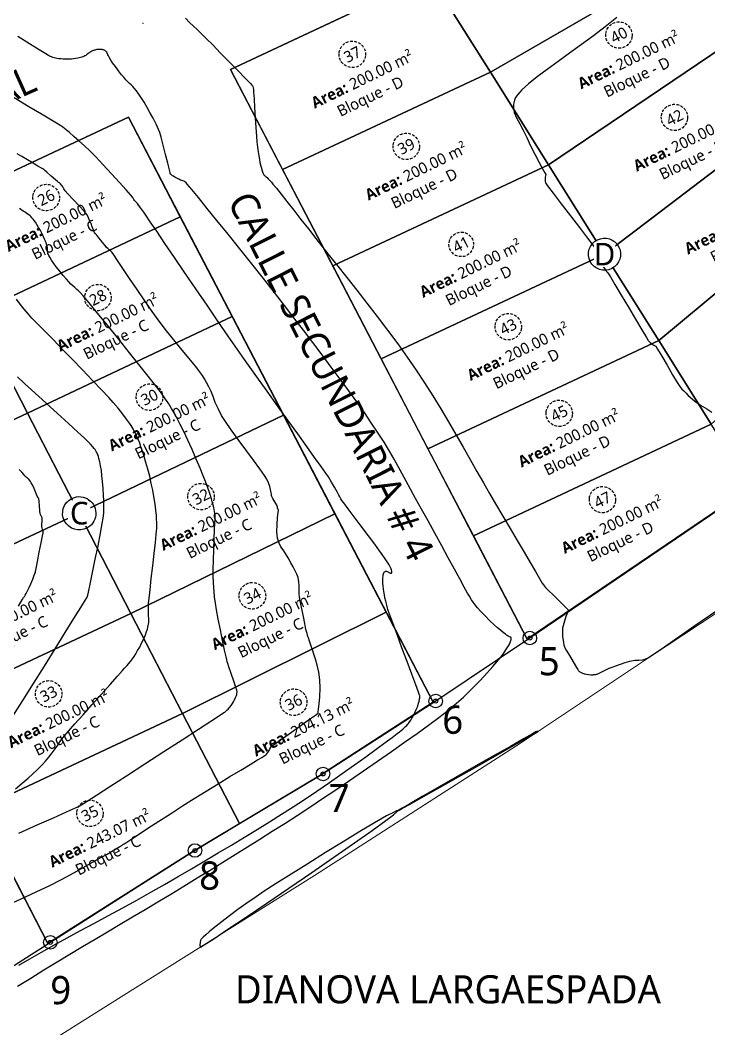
# Model space of a CAD drawing. Header units: millimetres. Extents: x 589115 to 589956, y 1306773 to 1307394.
# Drawn here: x 589455.7 to 589516.9, y 1307049.3 to 1307138.8 of the extents above; entities that cross this region are included whole.
import ezdxf
from ezdxf.enums import TextEntityAlignment as Align

# ---------------------------------------------------------------- set-up
doc = ezdxf.new("R2010")
doc.units = ezdxf.units.MM
doc.linetypes.add('DASHDOT', pattern=[1, 0.5, -0.25, 0, -0.25])
doc.linetypes.add('DASHED2', pattern=[0.375, 0.25, -0.125])
for name, color, linetype in [('0_BLOQUES CARRETERA', 7, 'Continuous'), ('C-PROP-LINE', 230, 'Continuous'), ('C-PROP-TEXT', 255, 'Continuous'), ('C-ROAD-MARK', 212, 'Continuous'), ('C-TOPO-MAJR', 9, 'Continuous'), ('C-TOPO-MINR', 8, 'Continuous'), ('CIRCULO', 1, 'Continuous'), ('Perimetro', 7, 'Continuous'), ('Plano', 7, 'Continuous')]:
    doc.layers.add(name, color=color, linetype=linetype)
doc.layers.add('_BLOQUES', color=9, linetype='Continuous', lineweight=20)
doc.layers.add('_TEXTO', color=3, linetype='Continuous', lineweight=25)
doc.styles.add('ST - ETIQUETAS', font='', dxfattribs={"height": 2.5})
doc.styles.get("Standard").update_dxf_attribs({"font": 'simplex.shx'})
doc.styles.get('ST - ETIQUETAS').set_extended_font_data('Roboto Thin')

# ---------------------------------------------------------------- blocks, each defined once
blk = doc.blocks.new('POINT INTERS')
at = {"layer": '0_BLOQUES CARRETERA', "linetype": 'DASHDOT', "lineweight": 5}
h = blk.add_hatch(color=244, dxfattribs=at)
h.dxf.hatch_style = 1
h.set_gradient(color1=(153, 27, 30), color2=(248, 153, 30), name='INVSPHERICAL')
h.paths.add_polyline_path([(0.6, 0, 1), (-0.6, 0, 1)])
blk.add_circle((0, 0), 0.574, dxfattribs=at)

msp = doc.modelspace()

# ---------------------------------------------------------------- linework, layer by layer
at = {"layer": '_BLOQUES', "flags": 128}
for points in [[(589474.378, 1307134.461), (589511.835, 1307152.002), (589541.041, 1307111.434), (589523.005, 1307099.011), (589500.736, 1307083.89), (589474.378, 1307134.461)], [(589429.062, 1307113.239), (589465.314, 1307130.216), (589492.374, 1307078.297), (589482.368, 1307071.827), (589470.997, 1307065.034), (589458.16, 1307056.883), (589429.062, 1307113.239)]]:
    msp.add_lwpolyline(points, dxfattribs=at)
at = {"layer": 'C-PROP-LINE', "color": 4, "linetype": 'Continuous', "lineweight": 25}
for points in [[(589474.378, 1307134.461, 0), (589511.835, 1307152.002, 0), (589541.041, 1307111.434, 0), (589523.005, 1307099.011, 0), (589500.736, 1307083.89, 0), (589474.378, 1307134.461, 0)], [(589516.646, 1307145.318, 0), (589511.835, 1307152.002, 0), (589492.094, 1307142.757, 0), (589497.461, 1307134.21, 0), (589516.646, 1307145.318, 0)], [(589521.413, 1307138.698, 0), (589516.646, 1307145.318, 0), (589497.461, 1307134.21, 0), (589502.623, 1307125.99, 0), (589521.413, 1307138.698, 0)], [(589492.094, 1307142.757, 0), (589474.378, 1307134.461, 0), (589479.012, 1307125.57, 0), (589497.461, 1307134.21, 0), (589492.094, 1307142.757, 0)], [(589526.128, 1307132.148, 0), (589521.413, 1307138.698, 0), (589502.623, 1307125.99, 0), (589507.601, 1307118.062, 0), (589526.128, 1307132.148, 0)], [(589497.461, 1307134.21, 0), (589479.012, 1307125.57, 0), (589483.468, 1307117.02, 0), (589502.623, 1307125.99, 0), (589497.461, 1307134.21, 0)], [(589530.79, 1307125.673, 0), (589526.128, 1307132.148, 0), (589507.601, 1307118.062, 0), (589512.414, 1307110.397, 0), (589530.79, 1307125.673, 0)], [(589429.062, 1307113.239, 0), (589465.314, 1307130.216, 0), (589492.374, 1307078.297, 0), (589482.368, 1307071.827, 0), (589470.997, 1307065.034, 0), (589458.16, 1307056.883, 0), (589429.062, 1307113.239, 0)], [(589469.928, 1307121.364, 0), (589465.314, 1307130.216, 0), (589447.188, 1307121.728, 0), (589451.775, 1307112.842, 0), (589469.928, 1307121.364, 0)], [(589502.623, 1307125.99, 0), (589483.468, 1307117.02, 0), (589487.767, 1307108.774, 0), (589507.601, 1307118.062, 0), (589502.623, 1307125.99, 0)], [(589535.396, 1307119.276, 0), (589530.79, 1307125.673, 0), (589512.414, 1307110.397, 0), (589517.078, 1307102.97, 0), (589535.396, 1307119.276, 0)], [(589474.523, 1307112.547, 0), (589469.928, 1307121.364, 0), (589451.775, 1307112.842, 0), (589456.363, 1307103.955, 0), (589474.523, 1307112.547, 0)], [(589512.414, 1307110.397, 0), (589507.601, 1307118.062, 0), (589487.767, 1307108.774, 0), (589491.922, 1307100.801, 0), (589512.414, 1307110.397, 0)], [(589451.775, 1307112.842, 0), (589433.65, 1307104.354, 0), (589438.238, 1307095.468, 0), (589456.363, 1307103.955, 0), (589451.775, 1307112.842, 0)], [(589479.1, 1307103.765, 0), (589474.523, 1307112.547, 0), (589456.363, 1307103.955, 0), (589460.95, 1307095.069, 0), (589479.1, 1307103.765, 0)], [(589512.414, 1307110.397, 0), (589491.922, 1307100.801, 0), (589495.949, 1307093.076, 0), (589517.078, 1307102.97, 0), (589512.414, 1307110.397, 0)], [(589456.363, 1307103.955, 0), (589438.238, 1307095.468, 0), (589442.827, 1307086.581, 0), (589460.95, 1307095.069, 0), (589456.363, 1307103.955, 0)], [(589483.66, 1307095.017, 0), (589479.1, 1307103.765, 0), (589460.95, 1307095.069, 0), (589465.538, 1307086.182, 0), (589483.66, 1307095.017, 0)], [(589520.592, 1307097.373, 0), (589517.078, 1307102.97, 0), (589495.949, 1307093.076, 0), (589500.736, 1307083.89, 0), (589520.592, 1307097.373, 0)], [(589460.95, 1307095.069, 0), (589442.827, 1307086.581, 0), (589447.415, 1307077.694, 0), (589465.538, 1307086.182, 0), (589460.95, 1307095.069, 0)], [(589488.201, 1307086.304, 0), (589483.66, 1307095.017, 0), (589465.538, 1307086.182, 0), (589470.126, 1307077.294, 0), (589488.201, 1307086.304, 0)], [(589465.538, 1307086.182, 0), (589447.415, 1307077.694, 0), (589452.004, 1307068.807, 0), (589470.126, 1307077.294, 0), (589465.538, 1307086.182, 0)], [(589492.374, 1307078.297, 0), (589488.201, 1307086.304, 0), (589470.126, 1307077.294, 0), (589475.169, 1307067.526, 0), (589482.368, 1307071.827, 0), (589492.374, 1307078.297, 0)], [(589470.126, 1307077.294, 0), (589452.004, 1307068.807, 0), (589458.16, 1307056.883, 0), (589470.997, 1307065.034, 0), (589475.169, 1307067.526, 0), (589470.126, 1307077.294, 0)]]:
    msp.add_polyline3d(points, dxfattribs=at)
at = {"layer": 'C-PROP-TEXT', "color": 12, "linetype": 'DASHED2', "lineweight": 25, "extrusion": (0, 0, -1)}
for centre, radius, start, end in [((-589508.874, 1307137.511), 1.171, 6.89146, 186.89146), ((-589508.874, 1307137.511), 1.171, 186.89146, 6.89146), ((-589485.203, 1307135.797), 1.175, 6.75495, 186.75495), ((-589485.203, 1307135.797), 1.175, 186.75495, 6.75495), ((-589513.81, 1307130.199), 1.169, 6.49413, 186.49413), ((-589513.81, 1307130.199), 1.169, 186.49413, 6.49413), ((-589489.99, 1307127.633), 1.173, 6.82598, 186.82598), ((-589489.99, 1307127.633), 1.173, 186.82598, 6.82598), ((-589458.013, 1307123.087), 1.18, 6.56681, 186.56681), ((-589458.013, 1307123.087), 1.18, 186.56681, 6.56681), ((-589494.87, 1307118.932), 1.089, 9.56514, 189.56514), ((-589494.87, 1307118.932), 1.089, 189.56514, 9.56514), ((-589462.609, 1307114.217), 1.171, 6.90918, 186.90918), ((-589462.609, 1307114.217), 1.171, 186.90918, 6.90918), ((-589499.047, 1307111.629), 1.173, 6.84971, 186.84971), ((-589499.047, 1307111.629), 1.173, 186.84971, 6.84971), ((-589467.19, 1307105.375), 1.175, 6.76677, 186.76677), ((-589467.19, 1307105.375), 1.175, 186.76677, 6.76677), ((-589503.576, 1307103.94), 1.167, 6.55913, 186.55913), ((-589503.576, 1307103.94), 1.167, 186.55913, 6.55913), ((-589471.763, 1307096.548), 1.176, 6.70774, 186.70774), ((-589507.414, 1307096.274), 1.164, 6.16465, 186.16465), ((-589471.763, 1307096.548), 1.176, 186.70774, 6.70774), ((-589507.414, 1307096.274), 1.164, 186.16465, 6.16465), ((-589476.325, 1307087.743), 1.183, 6.45017, 186.45017), ((-589476.325, 1307087.743), 1.183, 186.45017, 6.45017), ((-589458.237, 1307079.043), 1.176, 6.70774, 186.70774), ((-589458.237, 1307079.043), 1.176, 186.70774, 6.70774), ((-589479.991, 1307078.298), 1.183, 6.42692, 186.42692), ((-589479.991, 1307078.298), 1.183, 186.42692, 6.42692), ((-589461.9, 1307068.438), 1.174, 6.79043, 186.79043), ((-589461.9, 1307068.438), 1.174, 186.79043, 6.79043)]:
    msp.add_arc(centre, radius, start, end, dxfattribs=at)
at = {"layer": 'C-TOPO-MAJR', "color": 40, "linetype": 'Continuous', "lineweight": -3}
for points, elevation in [([(589508.686, 1307139.074), (589507.645, 1307138.245), (589506.615, 1307137.446), (589505.556, 1307136.659), (589504.497, 1307135.894), (589503.468, 1307135.156), (589502.5, 1307134.454), (589501.621, 1307133.795), (589500.861, 1307133.187), (589500.251, 1307132.638), (589499.89, 1307132.245), (589499.703, 1307131.982), (589499.623, 1307131.821), (589499.596, 1307131.745), (589499.564, 1307131.624), (589499.523, 1307131.391), (589499.515, 1307131.063), (589499.589, 1307130.651), (589499.789, 1307130.153), (589500.069, 1307129.637), (589500.387, 1307129.067), (589500.703, 1307128.406), (589501.034, 1307127.669), (589501.4, 1307126.932), (589501.758, 1307126.254), (589502.068, 1307125.689), (589502.286, 1307125.295), (589502.372, 1307125.128), (589502.359, 1307125.013), (589502.332, 1307124.896), (589502.324, 1307124.776), (589502.322, 1307124.653), (589502.323, 1307124.526), (589502.345, 1307124.4), (589502.544, 1307124.13), (589503.048, 1307123.467), (589503.757, 1307122.54), (589504.569, 1307121.482), (589505.381, 1307120.423), (589506.091, 1307119.496), (589506.597, 1307118.831), (589506.798, 1307118.559), (589506.831, 1307118.431), (589506.853, 1307118.298), (589506.888, 1307118.167), (589506.932, 1307118.031), (589506.981, 1307117.901), (589507.056, 1307117.716), (589507.157, 1307117.497), (589507.253, 1307117.308), (589507.337, 1307117.16), (589507.448, 1307116.986), (589507.582, 1307116.79), (589507.699, 1307116.633), (589507.781, 1307116.529), (589507.87, 1307116.431), (589507.956, 1307116.332), (589508.121, 1307116.058), (589508.522, 1307115.383), (589509.081, 1307114.44), (589509.718, 1307113.363), (589510.356, 1307112.287), (589510.914, 1307111.346), (589511.314, 1307110.673), (589511.477, 1307110.403), (589511.565, 1307110.311), (589511.654, 1307110.231), (589511.743, 1307110.155), (589511.828, 1307110.088), (589511.916, 1307110.029), (589511.998, 1307109.978), (589512.082, 1307109.944), (589512.161, 1307109.906), (589512.313, 1307109.649), (589512.677, 1307109.022), (589513.153, 1307108.2), (589513.645, 1307107.358), (589514.054, 1307106.668), (589514.283, 1307106.308), (589514.467, 1307106.093), (589514.633, 1307105.938), (589514.84, 1307105.742), (589515.036, 1307105.536), (589515.192, 1307105.372), (589515.403, 1307105.185), (589515.612, 1307105.027), (589515.902, 1307104.825), (589516.26, 1307104.588), (589516.672, 1307104.325), (589517.122, 1307104.047)], 456), ([(589455.463, 1307053.093), (589456.643, 1307053.827), (589457.818, 1307054.553), (589458.979, 1307055.262), (589460.12, 1307055.95), (589461.246, 1307056.623), (589462.361, 1307057.285), (589463.471, 1307057.94), (589464.579, 1307058.594), (589465.69, 1307059.25), (589466.808, 1307059.913), (589467.939, 1307060.588), (589469.085, 1307061.28), (589470.253, 1307061.992), (589471.419, 1307062.708), (589472.564, 1307063.41), (589473.689, 1307064.102), (589474.801, 1307064.787), (589475.903, 1307065.47), (589477, 1307066.155), (589478.096, 1307066.846), (589479.195, 1307067.546), (589480.302, 1307068.26), (589481.421, 1307068.992), (589482.556, 1307069.745), (589483.731, 1307070.534), (589484.953, 1307071.361), (589486.199, 1307072.21), (589487.445, 1307073.067), (589488.669, 1307073.916), (589489.848, 1307074.745), (589490.959, 1307075.536), (589491.978, 1307076.276), (589492.884, 1307076.95), (589493.652, 1307077.543), (589494.26, 1307078.04), (589495.07, 1307078.764), (589495.844, 1307079.514), (589496.557, 1307080.244), (589497.179, 1307080.911), (589497.683, 1307081.471), (589498.042, 1307081.88), (589498.227, 1307082.094), (589498.393, 1307082.289), (589498.518, 1307082.451), (589498.666, 1307082.66), (589498.847, 1307082.939), (589499.008, 1307083.206), (589499.116, 1307083.398), (589499.207, 1307083.592), (589499.253, 1307083.704), (589499.275, 1307083.77), (589499.294, 1307083.83), (589499.305, 1307083.885), (589499.314, 1307083.935), (589499.312, 1307084.015), (589499.285, 1307084.067), (589499.234, 1307084.088), (589499.15, 1307084.112), (589499.096, 1307084.139), (589499.033, 1307084.173), (589498.964, 1307084.216), (589498.886, 1307084.268), (589498.794, 1307084.335), (589498.6, 1307084.483), (589498.348, 1307084.683), (589498.084, 1307084.907), (589497.804, 1307085.166), (589497.418, 1307085.537), (589496.995, 1307085.955), (589496.605, 1307086.355), (589496.318, 1307086.673), (589496.097, 1307086.947), (589495.937, 1307087.17), (589495.789, 1307087.402), (589495.604, 1307087.702), (589495.436, 1307087.991), (589495.144, 1307088.518), (589494.748, 1307089.241), (589494.268, 1307090.121), (589493.725, 1307091.117), (589493.14, 1307092.187), (589492.533, 1307093.292), (589491.927, 1307094.391), (589491.34, 1307095.443), (589490.819, 1307096.384), (589490.378, 1307097.197), (589489.993, 1307097.919), (589489.637, 1307098.584), (589489.287, 1307099.227), (589488.917, 1307099.882), (589488.503, 1307100.586), (589488.02, 1307101.372), (589487.442, 1307102.276), (589486.889, 1307103.108), (589486.274, 1307104.002), (589485.603, 1307104.952), (589484.885, 1307105.947), (589484.127, 1307106.981), (589483.337, 1307108.044), (589482.523, 1307109.129), (589481.693, 1307110.226), (589480.853, 1307111.327), (589480.013, 1307112.425), (589479.18, 1307113.511), (589478.293, 1307114.655), (589477.311, 1307115.903), (589476.271, 1307117.212), (589475.212, 1307118.535), (589474.17, 1307119.828), (589473.184, 1307121.047), (589472.292, 1307122.146), (589471.53, 1307123.081), (589470.937, 1307123.806), (589470.55, 1307124.276), (589470.408, 1307124.448), (589470.336, 1307124.497), (589470.26, 1307124.54), (589470.165, 1307124.571), (589470.052, 1307124.606), (589469.95, 1307124.647), (589469.79, 1307124.717), (589469.613, 1307124.802), (589469.445, 1307124.896), (589469.308, 1307124.98), (589469.235, 1307125.028), (589469.16, 1307125.086), (589469.105, 1307125.131), (589469.061, 1307125.177), (589469.023, 1307125.252), (589469.016, 1307125.307), (589468.957, 1307125.541), (589468.81, 1307126.132), (589468.611, 1307126.919), (589468.399, 1307127.741), (589468.215, 1307128.438), (589468.095, 1307128.85), (589467.997, 1307129.122), (589467.912, 1307129.331), (589467.815, 1307129.535), (589467.686, 1307129.794), (589467.513, 1307130.126), (589467.264, 1307130.579), (589466.982, 1307131.078), (589466.707, 1307131.547), (589466.482, 1307131.91), (589466.248, 1307132.251), (589466.028, 1307132.549), (589465.843, 1307132.784), (589465.715, 1307132.935), (589465.567, 1307133.081), (589465.413, 1307133.221), (589465.271, 1307133.363), (589465.102, 1307133.539), (589464.906, 1307133.761), (589464.718, 1307133.994), (589464.451, 1307134.341), (589464.162, 1307134.722), (589463.912, 1307135.059), (589463.76, 1307135.273), (589463.634, 1307135.482), (589463.537, 1307135.66), (589463.483, 1307135.77), (589463.434, 1307135.893), (589463.401, 1307135.98), (589463.371, 1307136.02), (589463.34, 1307136.059), (589463.3, 1307136.092), (589463.259, 1307136.124), (589463.211, 1307136.15), (589463.16, 1307136.174), (589463.105, 1307136.193), (589463.048, 1307136.21), (589462.986, 1307136.222), (589462.923, 1307136.232), (589462.857, 1307136.237), (589462.788, 1307136.24), (589462.719, 1307136.238), (589462.647, 1307136.234), (589462.575, 1307136.225), (589462.501, 1307136.214), (589462.427, 1307136.198), (589462.353, 1307136.18), (589462.279, 1307136.158), (589462.206, 1307136.133), (589462.133, 1307136.104), (589462.061, 1307136.072), (589461.991, 1307136.036), (589461.922, 1307135.998), (589461.856, 1307135.955), (589461.792, 1307135.91), (589461.67, 1307135.812), (589461.538, 1307135.708), (589461.455, 1307135.662), (589461.37, 1307135.62), (589461.275, 1307135.582), (589461.171, 1307135.544), (589461.064, 1307135.512), (589460.947, 1307135.481), (589460.835, 1307135.458), (589460.658, 1307135.426), (589460.443, 1307135.395), (589460.255, 1307135.376), (589460.096, 1307135.367), (589459.896, 1307135.363), (589459.697, 1307135.363), (589459.537, 1307135.37), (589459.346, 1307135.386), (589459.128, 1307135.413), (589458.948, 1307135.443), (589458.833, 1307135.465), (589458.713, 1307135.495), (589458.602, 1307135.527), (589458.494, 1307135.564), (589458.395, 1307135.603), (589458.305, 1307135.646), (589458.217, 1307135.693), (589457.985, 1307135.836), (589457.387, 1307136.204), (589456.524, 1307136.738), (589455.496, 1307137.374)], 456.5), ([(589455.091, 1307060.534), (589456.119, 1307060.994), (589457.189, 1307061.49), (589458.269, 1307062.015), (589459.367, 1307062.579), (589460.479, 1307063.175), (589461.558, 1307063.77), (589462.554, 1307064.332), (589463.418, 1307064.828), (589464.103, 1307065.227), (589464.558, 1307065.495), (589464.736, 1307065.601), (589464.833, 1307065.662), (589464.929, 1307065.724), (589465.101, 1307065.838), (589465.543, 1307066.13), (589466.207, 1307066.566), (589467.044, 1307067.114), (589468.006, 1307067.74), (589469.046, 1307068.412), (589470.115, 1307069.096), (589471.166, 1307069.76), (589472.218, 1307070.413), (589473.29, 1307071.071), (589474.332, 1307071.704), (589475.296, 1307072.285), (589476.132, 1307072.786), (589476.791, 1307073.179), (589477.224, 1307073.436), (589477.381, 1307073.53), (589477.447, 1307073.578), (589477.514, 1307073.635), (589477.569, 1307073.693), (589477.642, 1307073.772), (589477.701, 1307073.848), (589477.758, 1307073.928), (589477.809, 1307074.012), (589477.854, 1307074.093), (589477.894, 1307074.183), (589477.923, 1307074.253), (589477.946, 1307074.328), (589478.18, 1307074.496), (589478.782, 1307074.925), (589479.604, 1307075.51), (589480.5, 1307076.148), (589481.322, 1307076.733), (589481.924, 1307077.162), (589482.158, 1307077.329), (589482.171, 1307077.399), (589482.174, 1307077.462), (589482.165, 1307077.517), (589482.193, 1307077.691), (589482.254, 1307078.147), (589482.319, 1307078.793), (589482.353, 1307079.536), (589482.327, 1307080.284), (589482.229, 1307080.97), (589482.087, 1307081.586), (589481.928, 1307082.124), (589481.776, 1307082.58), (589481.657, 1307082.947), (589481.53, 1307083.353), (589481.402, 1307083.729), (589481.301, 1307084.011), (589481.256, 1307084.136), (589481.232, 1307084.215), (589481.209, 1307084.295), (589481.178, 1307084.414), (589481.118, 1307084.655), (589481.05, 1307084.944), (589480.975, 1307085.301), (589480.852, 1307085.908), (589480.716, 1307086.588), (589480.601, 1307087.166), (589480.543, 1307087.466), (589480.509, 1307087.672), (589480.488, 1307087.851), (589480.48, 1307088.01), (589480.475, 1307088.169), (589480.477, 1307088.342), (589480.478, 1307088.628), (589480.455, 1307088.983), (589480.384, 1307089.363), (589480.278, 1307089.664), (589480.131, 1307089.975), (589479.95, 1307090.31), (589479.741, 1307090.684), (589479.509, 1307091.114), (589479.276, 1307091.512), (589479.061, 1307091.821), (589478.868, 1307092.105), (589478.703, 1307092.427), (589478.568, 1307092.849), (589478.503, 1307093.421), (589478.515, 1307094.072), (589478.567, 1307094.686), (589478.624, 1307095.149), (589478.647, 1307095.344), (589478.602, 1307095.424), (589478.558, 1307095.497), (589478.562, 1307095.576), (589478.565, 1307095.656), (589478.485, 1307095.799), (589478.314, 1307096.09), (589478.14, 1307096.385), (589478.053, 1307096.545), (589478.035, 1307096.654), (589478.025, 1307096.765), (589478.001, 1307096.887), (589477.965, 1307097.037), (589477.931, 1307097.183), (589477.867, 1307097.44), (589477.767, 1307097.761), (589477.625, 1307098.096), (589477.414, 1307098.421), (589476.988, 1307099.014), (589476.414, 1307099.795), (589475.755, 1307100.686), (589475.079, 1307101.606), (589474.45, 1307102.476), (589473.933, 1307103.216), (589473.594, 1307103.746), (589473.276, 1307104.357), (589473.031, 1307104.915), (589472.832, 1307105.42), (589472.654, 1307105.875), (589472.467, 1307106.28), (589472.254, 1307106.682), (589472.079, 1307106.99), (589471.888, 1307107.29), (589471.631, 1307107.664), (589471.382, 1307107.989), (589471.005, 1307108.448), (589470.523, 1307109.023), (589469.961, 1307109.697), (589469.345, 1307110.45), (589468.697, 1307111.265), (589468.044, 1307112.123), (589467.434, 1307112.966), (589466.768, 1307113.92), (589466.085, 1307114.92), (589465.428, 1307115.896), (589464.837, 1307116.783), (589464.354, 1307117.511), (589464.018, 1307118.015), (589463.872, 1307118.226), (589463.748, 1307118.342), (589463.614, 1307118.451), (589463.503, 1307118.554), (589463.383, 1307118.671), (589463.242, 1307118.82), (589463.044, 1307119.057), (589462.825, 1307119.334), (589462.682, 1307119.518), (589462.594, 1307119.637), (589462.505, 1307119.756), (589462.407, 1307119.868), (589462.317, 1307119.986), (589462.243, 1307120.141), (589462.168, 1307120.339), (589462.077, 1307120.575), (589462.032, 1307120.7), (589462.012, 1307120.784), (589461.978, 1307120.827), (589461.94, 1307120.874), (589461.904, 1307120.979), (589461.873, 1307121.074), (589461.845, 1307121.12), (589461.815, 1307121.203), (589461.736, 1307121.39), (589461.621, 1307121.599), (589461.386, 1307121.872), (589460.933, 1307122.364), (589460.406, 1307122.928), (589459.95, 1307123.418), (589459.71, 1307123.687), (589459.584, 1307123.872), (589459.49, 1307124.032), (589459.433, 1307124.129), (589459.355, 1307124.226), (589459.293, 1307124.298), (589459.243, 1307124.342), (589459.192, 1307124.385), (589459.12, 1307124.437), (589459.03, 1307124.502), (589458.842, 1307124.667), (589458.465, 1307125.001), (589458.088, 1307125.335), (589457.898, 1307125.502), (589457.815, 1307125.565), (589457.729, 1307125.625), (589457.595, 1307125.705), (589457.286, 1307125.886), (589456.856, 1307126.138), (589456.359, 1307126.43), (589455.848, 1307126.732), (589455.453, 1307126.975)], 457), ([(589455.278, 1307070.613), (589455.878, 1307071.111), (589456.412, 1307071.567), (589456.826, 1307071.936), (589457.175, 1307072.263), (589457.448, 1307072.529), (589457.688, 1307072.78), (589457.941, 1307073.065), (589458.252, 1307073.429), (589458.56, 1307073.816), (589458.807, 1307074.16), (589459.039, 1307074.499), (589459.302, 1307074.869), (589459.64, 1307075.305), (589459.992, 1307075.72), (589460.566, 1307076.376), (589461.294, 1307077.197), (589462.105, 1307078.107), (589462.93, 1307079.03), (589463.7, 1307079.889), (589464.346, 1307080.608), (589464.797, 1307081.109), (589464.985, 1307081.318), (589465.101, 1307081.438), (589465.214, 1307081.561), (589465.334, 1307081.704), (589465.492, 1307081.903), (589465.674, 1307082.153), (589465.819, 1307082.366), (589465.972, 1307082.604), (589466.137, 1307082.879), (589466.318, 1307083.202), (589466.488, 1307083.53), (589466.625, 1307083.815), (589466.736, 1307084.066), (589466.828, 1307084.291), (589466.929, 1307084.564), (589467.002, 1307084.793), (589467.048, 1307084.951), (589467.086, 1307085.106), (589467.112, 1307085.241), (589467.131, 1307085.369), (589467.141, 1307085.497), (589467.134, 1307085.609), (589467.12, 1307085.761), (589467.108, 1307085.947), (589467.102, 1307086.14), (589467.097, 1307086.408), (589467.1, 1307086.734), (589467.114, 1307087.102), (589467.153, 1307087.514), (589467.236, 1307088.284), (589467.348, 1307089.288), (589467.475, 1307090.404), (589467.602, 1307091.506), (589467.712, 1307092.472), (589467.792, 1307093.178), (589467.827, 1307093.5), (589467.839, 1307093.691), (589467.844, 1307093.844), (589467.842, 1307094.036), (589467.837, 1307094.257), (589467.824, 1307094.555), (589467.799, 1307094.915), (589467.756, 1307095.322), (589467.713, 1307095.652), (589467.653, 1307096.069), (589467.574, 1307096.561), (589467.474, 1307097.115), (589467.352, 1307097.719), (589467.206, 1307098.361), (589467.043, 1307098.998), (589466.878, 1307099.587), (589466.716, 1307100.12), (589466.564, 1307100.586), (589466.43, 1307100.976), (589466.319, 1307101.28), (589466.173, 1307101.648), (589466.032, 1307101.967), (589465.908, 1307102.227), (589465.812, 1307102.417), (589465.727, 1307102.578), (589465.654, 1307102.703), (589465.554, 1307102.855), (589465.412, 1307103.057), (589465.156, 1307103.409), (589464.811, 1307103.866), (589464.404, 1307104.384), (589463.961, 1307104.916), (589463.568, 1307105.351), (589462.936, 1307106.023), (589462.137, 1307106.86), (589461.242, 1307107.791), (589460.322, 1307108.743), (589459.448, 1307109.644), (589458.692, 1307110.423), (589458.123, 1307111.006), (589457.814, 1307111.323), (589457.512, 1307111.62), (589457.271, 1307111.846), (589457.035, 1307112.076), (589456.745, 1307112.384), (589456.436, 1307112.741), (589456.074, 1307113.178), (589455.706, 1307113.636), (589455.379, 1307114.058)], 457.5), ([(589455.562, 1307086.83), (589455.88, 1307087.378), (589456.007, 1307087.597), (589456.079, 1307087.699), (589456.149, 1307087.802), (589456.231, 1307087.943), (589456.366, 1307088.191), (589456.518, 1307088.496), (589456.659, 1307088.82), (589456.824, 1307089.226), (589456.962, 1307089.576), (589457.021, 1307089.728), (589457.054, 1307089.817), (589457.064, 1307089.9), (589457.115, 1307090.156), (589457.241, 1307090.789), (589457.405, 1307091.611), (589457.569, 1307092.433), (589457.695, 1307093.067), (589457.746, 1307093.324), (589457.743, 1307093.419), (589457.736, 1307093.471), (589457.728, 1307093.525), (589457.716, 1307093.581), (589457.703, 1307093.639), (589457.666, 1307093.736), (589457.623, 1307093.884), (589457.632, 1307094.083), (589457.653, 1307094.396), (589457.646, 1307094.655), (589457.563, 1307094.841), (589457.472, 1307095.028), (589457.441, 1307095.298), (589457.413, 1307095.728), (589457.389, 1307096.143), (589457.367, 1307096.364), (589457.302, 1307096.479), (589457.227, 1307096.591), (589457.168, 1307096.739), (589457.078, 1307096.98), (589456.957, 1307097.263), (589456.818, 1307097.541), (589456.693, 1307097.767), (589456.615, 1307097.896), (589456.528, 1307098.01), (589456.466, 1307098.085), (589456.428, 1307098.123), (589456.39, 1307098.16), (589456.327, 1307098.213), (589456.246, 1307098.282), (589456.175, 1307098.343), (589456.106, 1307098.407), (589456.017, 1307098.513), (589455.841, 1307098.72), (589455.621, 1307098.96)], 458)]:
    msp.add_lwpolyline(points, dxfattribs=dict(at, elevation=elevation))
at = {"layer": 'C-TOPO-MAJR', "color": 40, "linetype": 'Continuous', "lineweight": -3, "elevation": 456.5}
msp.add_lwpolyline([(589471.744, 1307057.226), (589471.739, 1307057.217), (589471.721, 1307057.181), (589471.71, 1307057.154), (589471.688, 1307057.013), (589471.671, 1307056.749), (589471.726, 1307056.575), (589472.046, 1307056.764), (589472.889, 1307057.312), (589474.16, 1307058.155), (589475.763, 1307059.23), (589477.601, 1307060.471), (589479.578, 1307061.815), (589481.599, 1307063.196), (589483.566, 1307064.551), (589485.384, 1307065.814), (589486.957, 1307066.922), (589488.189, 1307067.811), (589488.864, 1307068.32), (589489.156, 1307068.563), (589489.238, 1307068.651), (589489.243, 1307068.671), (589489.224, 1307068.678), (589489.126, 1307068.654), (589488.844, 1307068.527), (589488.24, 1307068.206), (589487.184, 1307067.6), (589485.87, 1307066.82), (589484.386, 1307065.919), (589482.815, 1307064.952), (589481.244, 1307063.974), (589479.757, 1307063.039), (589478.441, 1307062.203), (589477.379, 1307061.521), (589476.657, 1307061.046), (589475.838, 1307060.48), (589475.043, 1307059.906), (589474.302, 1307059.353), (589473.646, 1307058.851), (589473.103, 1307058.427), (589472.705, 1307058.11), (589472.482, 1307057.928), (589472.19, 1307057.673), (589471.954, 1307057.451), (589471.845, 1307057.344), (589471.788, 1307057.279), (589471.744, 1307057.226)], close=True, dxfattribs=at)
at = {"layer": 'C-TOPO-MINR', "color": 44, "linetype": 'Continuous', "lineweight": -3}
for points, elevation in [([(589470.393, 1307139.007), (589470.756, 1307138.633), (589471.087, 1307138.311), (589471.424, 1307137.993), (589471.801, 1307137.632), (589472.258, 1307137.18), (589472.802, 1307136.629), (589473.506, 1307135.914), (589474.28, 1307135.126), (589475.038, 1307134.355), (589475.689, 1307133.69), (589476.147, 1307133.223), (589476.322, 1307133.043), (589476.351, 1307132.992), (589476.376, 1307132.94), (589476.397, 1307132.839), (589476.421, 1307132.683), (589476.437, 1307132.44), (589476.472, 1307131.865), (589476.52, 1307131.073), (589476.575, 1307130.179), (589476.632, 1307129.298), (589476.685, 1307128.544), (589476.729, 1307128.033), (589476.783, 1307127.566), (589476.838, 1307127.148), (589476.893, 1307126.78), (589476.948, 1307126.462), (589477, 1307126.194), (589477.1, 1307125.788), (589477.198, 1307125.452), (589477.248, 1307125.297), (589477.279, 1307125.223), (589477.309, 1307125.16), (589477.339, 1307125.111), (589477.367, 1307125.069), (589477.422, 1307125.028), (589477.501, 1307124.979), (589477.558, 1307124.929), (589477.63, 1307124.864), (589477.706, 1307124.789), (589477.848, 1307124.643), (589478.012, 1307124.463), (589478.157, 1307124.286), (589478.454, 1307123.916), (589478.877, 1307123.386), (589479.4, 1307122.726), (589479.997, 1307121.97), (589480.642, 1307121.15), (589481.309, 1307120.299), (589481.972, 1307119.447), (589482.509, 1307118.762), (589483.159, 1307117.943), (589483.902, 1307117.009), (589484.719, 1307115.98), (589485.59, 1307114.876), (589486.496, 1307113.716), (589487.419, 1307112.52), (589488.337, 1307111.307), (589489.233, 1307110.097), (589490.086, 1307108.91), (589490.878, 1307107.765), (589491.622, 1307106.637), (589492.348, 1307105.494), (589493.054, 1307104.345), (589493.739, 1307103.197), (589494.403, 1307102.06), (589495.046, 1307100.94), (589495.667, 1307099.847), (589496.266, 1307098.789), (589496.841, 1307097.775), (589497.393, 1307096.812), (589497.92, 1307095.908), (589498.562, 1307094.824), (589499.211, 1307093.723), (589499.847, 1307092.644), (589500.448, 1307091.623), (589500.992, 1307090.699), (589501.457, 1307089.908), (589501.822, 1307089.289), (589502.066, 1307088.877), (589502.166, 1307088.712), (589502.256, 1307088.6), (589502.353, 1307088.495), (589502.592, 1307088.259), (589503.098, 1307087.764), (589503.687, 1307087.186), (589504.096, 1307086.782), (589504.304, 1307086.572), (589504.374, 1307086.497), (589504.384, 1307086.484), (589504.385, 1307086.47), (589504.378, 1307086.436), (589504.353, 1307086.375), (589504.32, 1307086.303), (589504.279, 1307086.212), (589504.237, 1307086.116), (589504.173, 1307085.904), (589504.052, 1307085.486), (589503.934, 1307085.075), (589503.879, 1307084.882), (589503.872, 1307084.824), (589503.866, 1307084.765), (589503.86, 1307084.618), (589503.861, 1307084.347), (589503.88, 1307084.106), (589503.911, 1307083.82), (589503.943, 1307083.593), (589503.999, 1307083.352), (589504.035, 1307083.225), (589504.07, 1307083.133), (589504.191, 1307082.928), (589504.475, 1307082.449), (589504.814, 1307081.878), (589505.098, 1307081.398), (589505.22, 1307081.192), (589505.251, 1307081.149), (589505.283, 1307081.107), (589505.324, 1307081.069), (589505.367, 1307081.03), (589505.417, 1307080.996), (589505.471, 1307080.961), (589505.529, 1307080.931), (589505.591, 1307080.901), (589505.656, 1307080.875), (589505.725, 1307080.849), (589505.796, 1307080.827), (589505.869, 1307080.807), (589505.986, 1307080.782), (589506.179, 1307080.751), (589506.376, 1307080.739), (589506.499, 1307080.738), (589506.578, 1307080.742), (589506.656, 1307080.748), (589506.732, 1307080.758), (589506.806, 1307080.77), (589506.878, 1307080.786), (589506.948, 1307080.804), (589507.013, 1307080.826), (589507.078, 1307080.85), (589507.172, 1307080.902), (589507.315, 1307080.979), (589507.466, 1307081.055), (589507.717, 1307081.176), (589508.025, 1307081.31), (589508.273, 1307081.409), (589508.609, 1307081.539), (589509.004, 1307081.682), (589509.427, 1307081.823), (589509.848, 1307081.943), (589510.291, 1307082.02), (589510.65, 1307082.04), (589511, 1307082.077), (589511.418, 1307082.204), (589511.781, 1307082.434), (589512.64, 1307083.019), (589513.941, 1307083.92), (589515.63, 1307085.099), (589517.651, 1307086.516)], 456.25), ([(589455.595, 1307054.963), (589456.559, 1307055.538), (589457.6, 1307056.135), (589458.706, 1307056.752), (589459.865, 1307057.386), (589461.067, 1307058.036), (589462.3, 1307058.699), (589463.553, 1307059.373), (589464.813, 1307060.056), (589466.07, 1307060.745), (589467.313, 1307061.438), (589468.529, 1307062.134), (589469.728, 1307062.831), (589470.927, 1307063.531), (589472.119, 1307064.232), (589473.303, 1307064.932), (589474.472, 1307065.629), (589475.623, 1307066.323), (589476.751, 1307067.011), (589477.853, 1307067.691), (589478.924, 1307068.363), (589479.961, 1307069.024), (589480.958, 1307069.674), (589482.056, 1307070.408), (589483.18, 1307071.18), (589484.299, 1307071.964), (589485.382, 1307072.735), (589486.399, 1307073.468), (589487.317, 1307074.138), (589488.106, 1307074.719), (589488.734, 1307075.186), (589489.17, 1307075.513), (589489.383, 1307075.676), (589489.682, 1307075.924), (589489.924, 1307076.14), (589490.041, 1307076.248), (589490.102, 1307076.314), (589490.16, 1307076.381), (589490.253, 1307076.502), (589490.399, 1307076.712), (589490.5, 1307076.876), (589490.61, 1307077.071), (589490.736, 1307077.317), (589490.852, 1307077.567), (589490.938, 1307077.776), (589491.006, 1307077.958), (589491.087, 1307078.206), (589491.129, 1307078.356), (589491.15, 1307078.448), (589491.168, 1307078.534), (589491.18, 1307078.617), (589491.19, 1307078.693), (589491.193, 1307078.764), (589491.193, 1307078.83), (589491.186, 1307078.885), (589491.176, 1307078.94), (589491.084, 1307079.186), (589490.84, 1307079.839), (589490.484, 1307080.79), (589490.06, 1307081.927), (589489.608, 1307083.14), (589489.171, 1307084.318), (589488.791, 1307085.35), (589488.508, 1307086.126), (589488.366, 1307086.535), (589488.253, 1307086.929), (589488.167, 1307087.269), (589488.101, 1307087.567), (589488.048, 1307087.833), (589487.996, 1307088.12), (589487.963, 1307088.353), (589487.937, 1307088.602), (589487.918, 1307088.873), (589487.911, 1307089.098), (589487.911, 1307089.239), (589487.918, 1307089.377), (589487.931, 1307089.493), (589487.951, 1307089.603), (589487.973, 1307089.695), (589488.005, 1307089.774), (589488.038, 1307089.84), (589488.081, 1307089.884), (589488.127, 1307089.922), (589488.182, 1307089.931), (589488.239, 1307089.934), (589488.303, 1307089.907), (589488.375, 1307089.871), (589488.446, 1307089.828), (589488.507, 1307089.792), (589488.559, 1307089.772), (589488.605, 1307089.756), (589488.671, 1307089.761), (589488.707, 1307089.805), (589488.713, 1307089.883), (589488.703, 1307089.935), (589488.691, 1307089.994), (589488.669, 1307090.059), (589488.642, 1307090.133), (589488.584, 1307090.264), (589488.469, 1307090.489), (589488.378, 1307090.641), (589488.239, 1307090.859), (589488.063, 1307091.125), (589487.861, 1307091.419), (589487.63, 1307091.736), (589487.195, 1307092.32), (589486.627, 1307093.079), (589485.997, 1307093.918), (589485.377, 1307094.745), (589484.837, 1307095.465), (589484.448, 1307095.985), (589484.28, 1307096.212), (589484.189, 1307096.363), (589484.102, 1307096.518), (589484.013, 1307096.682), (589483.85, 1307096.982), (589483.628, 1307097.379), (589483.366, 1307097.831), (589483.078, 1307098.298), (589482.843, 1307098.642), (589482.426, 1307099.232), (589481.855, 1307100.031), (589481.156, 1307101.004), (589480.357, 1307102.113), (589479.487, 1307103.323), (589478.571, 1307104.596), (589477.639, 1307105.896), (589476.718, 1307107.188), (589475.834, 1307108.434), (589475.017, 1307109.597), (589474.187, 1307110.792), (589473.27, 1307112.121), (589472.301, 1307113.534), (589471.312, 1307114.981), (589470.338, 1307116.41), (589469.412, 1307117.772), (589468.567, 1307119.016), (589467.837, 1307120.092), (589467.256, 1307120.949), (589466.857, 1307121.536), (589466.674, 1307121.804), (589466.43, 1307122.143), (589466.224, 1307122.424), (589466.133, 1307122.547), (589466.069, 1307122.621), (589466.013, 1307122.674), (589465.942, 1307122.742), (589465.862, 1307122.841), (589465.798, 1307122.922), (589465.757, 1307122.986), (589465.732, 1307123.038), (589465.707, 1307123.108), (589465.546, 1307123.288), (589465.12, 1307123.761), (589464.512, 1307124.432), (589463.805, 1307125.208), (589463.08, 1307125.993), (589462.421, 1307126.693), (589461.909, 1307127.215), (589461.419, 1307127.68), (589460.929, 1307128.123), (589460.472, 1307128.522), (589460.084, 1307128.852), (589459.797, 1307129.091), (589459.645, 1307129.214), (589459.48, 1307129.343), (589459.308, 1307129.462), (589459.072, 1307129.605), (589458.485, 1307129.954), (589457.602, 1307130.48), (589456.479, 1307131.148), (589455.17, 1307131.928)], 456.75), ([(589455.601, 1307066.688), (589457.22, 1307067.408), (589458.663, 1307068.049), (589459.831, 1307068.568), (589460.624, 1307068.923), (589460.943, 1307069.068), (589461.084, 1307069.15), (589461.192, 1307069.223), (589461.329, 1307069.315), (589461.657, 1307069.527), (589462.476, 1307070.057), (589463.675, 1307070.833), (589465.146, 1307071.784), (589466.777, 1307072.839), (589468.46, 1307073.928), (589470.085, 1307074.979), (589471.541, 1307075.921), (589472.719, 1307076.684), (589473.51, 1307077.196), (589473.804, 1307077.386), (589473.871, 1307077.433), (589473.937, 1307077.482), (589474.003, 1307077.537), (589474.07, 1307077.597), (589474.169, 1307077.696), (589474.326, 1307077.87), (589474.446, 1307078.022), (589474.557, 1307078.183), (589474.662, 1307078.348), (589474.75, 1307078.511), (589474.841, 1307078.712), (589474.888, 1307078.832), (589474.913, 1307078.909), (589474.933, 1307078.983), (589474.948, 1307079.055), (589474.959, 1307079.122), (589474.963, 1307079.187), (589474.965, 1307079.249), (589474.957, 1307079.304), (589474.948, 1307079.358), (589474.867, 1307079.599), (589474.676, 1307080.163), (589474.446, 1307080.845), (589474.246, 1307081.438), (589474.146, 1307081.737), (589474.096, 1307081.895), (589474.052, 1307082.054), (589473.992, 1307082.323), (589473.861, 1307082.932), (589473.684, 1307083.768), (589473.487, 1307084.717), (589473.297, 1307085.664), (589473.139, 1307086.496), (589473.039, 1307087.099), (589472.966, 1307087.649), (589472.919, 1307088.088), (589472.889, 1307088.49), (589472.87, 1307088.932), (589472.856, 1307089.486), (589472.857, 1307090.09), (589472.876, 1307090.916), (589472.907, 1307091.854), (589472.942, 1307092.79), (589472.976, 1307093.614), (589473.002, 1307094.214), (589473.014, 1307094.477), (589473.025, 1307094.635), (589473.028, 1307094.793), (589473.018, 1307094.923), (589473, 1307095.062), (589472.972, 1307095.231), (589472.941, 1307095.405), (589472.905, 1307095.571), (589472.853, 1307095.776), (589472.791, 1307095.999), (589472.686, 1307096.359), (589472.545, 1307096.819), (589472.372, 1307097.343), (589472.172, 1307097.895), (589471.971, 1307098.399), (589471.687, 1307099.081), (589471.346, 1307099.877), (589470.973, 1307100.725), (589470.593, 1307101.564), (589470.233, 1307102.331), (589469.918, 1307102.963), (589469.621, 1307103.528), (589469.372, 1307103.984), (589469.14, 1307104.383), (589468.896, 1307104.774), (589468.608, 1307105.206), (589468.244, 1307105.731), (589467.85, 1307106.26), (589467.203, 1307107.088), (589466.372, 1307108.133), (589465.425, 1307109.314), (589464.428, 1307110.548), (589463.45, 1307111.753), (589462.558, 1307112.847), (589461.819, 1307113.749), (589461.301, 1307114.377), (589461.071, 1307114.648), (589460.894, 1307114.815), (589460.741, 1307114.937), (589460.555, 1307115.097), (589460.389, 1307115.252), (589460.216, 1307115.415), (589460.027, 1307115.605), (589459.811, 1307115.837), (589459.534, 1307116.158), (589459.214, 1307116.55), (589458.912, 1307116.934), (589458.691, 1307117.231), (589458.491, 1307117.54), (589458.335, 1307117.805), (589458.259, 1307117.945), (589458.213, 1307118.046), (589458.177, 1307118.133), (589458.152, 1307118.216), (589458.134, 1307118.287), (589458.131, 1307118.345), (589458.131, 1307118.403), (589458.135, 1307118.459), (589458.138, 1307118.515), (589458.131, 1307118.582), (589458.121, 1307118.657), (589458.104, 1307118.737), (589458.082, 1307118.826), (589458.037, 1307118.976), (589457.948, 1307119.227), (589457.881, 1307119.389), (589457.785, 1307119.608), (589457.661, 1307119.869), (589457.51, 1307120.159), (589457.347, 1307120.444), (589457.194, 1307120.692), (589457.06, 1307120.894), (589456.956, 1307121.042), (589456.848, 1307121.184), (589456.754, 1307121.297), (589456.677, 1307121.38), (589456.58, 1307121.471), (589456.476, 1307121.555), (589456.341, 1307121.658), (589456.151, 1307121.789), (589455.985, 1307121.895), (589455.639, 1307122.112)], 457.25), ([(589455.064, 1307077.068), (589455.934, 1307078.447), (589456.881, 1307079.956), (589457.856, 1307081.515), (589458.813, 1307083.049), (589459.703, 1307084.479), (589460.48, 1307085.729), (589461.095, 1307086.721), (589461.502, 1307087.377), (589461.652, 1307087.621), (589461.688, 1307087.708), (589461.718, 1307087.798), (589461.777, 1307088.078), (589461.926, 1307088.792), (589462.135, 1307089.807), (589462.376, 1307090.986), (589462.62, 1307092.194), (589462.838, 1307093.297), (589463.002, 1307094.16), (589463.082, 1307094.647), (589463.124, 1307095.078), (589463.14, 1307095.416), (589463.138, 1307095.755), (589463.127, 1307096.189), (589463.106, 1307096.676), (589463.069, 1307097.265), (589463.02, 1307097.878), (589462.967, 1307098.436), (589462.916, 1307098.862), (589462.846, 1307099.272), (589462.767, 1307099.643), (589462.697, 1307099.932), (589462.652, 1307100.101), (589462.597, 1307100.267), (589462.545, 1307100.395), (589462.492, 1307100.506), (589462.43, 1307100.614), (589462.356, 1307100.719), (589462.266, 1307100.83), (589462.15, 1307100.97), (589461.947, 1307101.201), (589461.693, 1307101.47), (589461.416, 1307101.73), (589460.822, 1307102.277), (589459.998, 1307103.033), (589459.03, 1307103.918), (589458.005, 1307104.855), (589457.009, 1307105.765), (589456.131, 1307106.57), (589455.457, 1307107.19)], 457.75)]:
    msp.add_lwpolyline(points, dxfattribs=dict(at, elevation=elevation))
at = {"layer": 'CIRCULO'}
for centre, radius in [((589500.967, 1307083.998), 0.602), ((589500.967, 1307083.998), 0.177), ((589492.605, 1307078.405), 0.602), ((589492.605, 1307078.405), 0.177), ((589482.599, 1307071.935), 0.602), ((589482.599, 1307071.935), 0.177), ((589471.228, 1307065.142), 0.602), ((589471.228, 1307065.142), 0.177), ((589458.391, 1307056.992), 0.602), ((589458.391, 1307056.992), 0.177)]:
    msp.add_circle(centre, radius, dxfattribs=at)
at = {"layer": 'Perimetro', "color": 3, "elevation": 456.5}
msp.add_lwpolyline([(589489.243, 1307068.671), (589489.256, 1307068.675), (589489.354, 1307068.725), (589489.662, 1307068.891), (589490.338, 1307069.265), (589491.528, 1307069.931), (589492.998, 1307070.757), (589494.635, 1307071.68), (589496.327, 1307072.637), (589497.963, 1307073.564), (589499.429, 1307074.397), (589500.615, 1307075.072), (589501.286, 1307075.457), (589501.59, 1307075.633), (589501.683, 1307075.689), (589501.695, 1307075.697), (589501.689, 1307075.703), (589501.658, 1307075.705), (589501.585, 1307075.691), (589501.496, 1307075.665), (589501.199, 1307075.499), (589500.408, 1307075.052), (589499.234, 1307074.387), (589497.786, 1307073.565), (589496.175, 1307072.65), (589494.51, 1307071.703), (589492.903, 1307070.786), (589491.462, 1307069.962), (589490.298, 1307069.294), (589489.641, 1307068.912), (589489.344, 1307068.737), (589489.254, 1307068.68), (589489.243, 1307068.671)], close=True, dxfattribs=at)
at = {"layer": 'Plano', "lineweight": 13}
msp.add_lwpolyline([(589443.301, 1307038.723), (589464.66, 1307052.151), (589481.844, 1307062.911), (589500.139, 1307074.656), (589511.496, 1307082.256), (589525.358, 1307091.385), (589538.408, 1307100.853), (589555.406, 1307113.529), (589567.933, 1307122.134), (589577.582, 1307128.81), (589580.045, 1307128.633), (589600.446, 1307116.804), (589620.508, 1307105.048)], dxfattribs=at)

# ---------------------------------------------------------------- block references
at = {"layer": 'C-ROAD-MARK', "color": 18, "linetype": 'Continuous', "lineweight": 9, "xscale": 0.02615086839485391, "yscale": 0.02615086839485391, "zscale": 0.02615086839485391}
for p in [(589466.608, 1307138.551), (589496.555, 1307081.093)]:
    msp.add_blockref('POINT INTERS', p, dxfattribs=at)

# ---------------------------------------------------------------- texts
at = {"layer": '_TEXTO', "style": 'ST - ETIQUETAS'}
for s, rotation, p in [('CALLE PRINCIPAL', 24.18743, (589445.187, 1307127.171)), ('CALLE SECUNDARIA # 4', 296.77106, (589482.194, 1307106.687))]:
    msp.add_text(s, height=2.5, rotation=rotation, dxfattribs=at).set_placement(p, align=Align.CENTER)
msp.add_text('DIANOVA LARGAESPADA', height=2.5, dxfattribs=at).set_placement((589493.697, 1307051.573), align=Align.CENTER)
at = {"layer": 'C-PROP-TEXT', "color": 92, "linetype": 'Continuous', "lineweight": -3, "char_height": 1, "attachment_point": 2, "rotation": 26, "style": 'ST - ETIQUETAS'}
for s, insert in [('{\\fRoboto Thin|b1|i0|c0|p2;\\C18;\\c0;Area:\\C0; \\fRoboto Thin|b0|i0|c0|p2;\\C178;\\c4980736;200.00 m²\\PBloque - D}', (589509.516, 1307135.743)), ('{\\fRoboto Thin|b1|i0|c0|p2;\\C18;\\c0;Area:\\C0; \\fRoboto Thin|b0|i0|c0|p2;\\C178;\\c4980736;200.00 m²\\PBloque - D}', (589485.846, 1307134.025)), ('{\\fRoboto Thin|b1|i0|c0|p2;\\C18;\\c0;Area:\\C0; \\fRoboto Thin|b0|i0|c0|p2;\\C178;\\c4980736;200.00 m²\\PBloque - D}', (589514.451, 1307128.433)), ('{\\fRoboto Thin|b1|i0|c0|p2;\\C18;\\c0;Area:\\C0; \\fRoboto Thin|b0|i0|c0|p2;\\C178;\\c4980736;200.00 m²\\PBloque - D}', (589490.632, 1307125.863)), ('{\\fRoboto Thin|b1|i0|c0|p2;\\C18;\\c0;Area:\\C0; \\fRoboto Thin|b0|i0|c0|p2;\\C178;\\c4980736;200.00 m²\\PBloque - C}', (589458.659, 1307121.311)), ('{\\fRoboto Thin|b1|i0|c0|p2;\\C18;\\c0;Area:\\C0; \\fRoboto Thin|b0|i0|c0|p2;\\C178;\\c4980736;200.00 m²\\PBloque - D}', (589518.994, 1307121.08)), ('{\\fRoboto Thin|b1|i0|c0|p2;\\C18;\\c0;Area:\\C0; \\fRoboto Thin|b0|i0|c0|p2;\\C178;\\c4980736;200.00 m²\\PBloque - D}', (589495.474, 1307117.237)), ('{\\fRoboto Thin|b1|i0|c0|p2;\\C18;\\c0;Area:\\C0; \\fRoboto Thin|b0|i0|c0|p2;\\C178;\\c4980736;200.00 m²\\PBloque - C}', (589463.25, 1307112.449)), ('{\\fRoboto Thin|b1|i0|c0|p2;\\C18;\\c0;Area:\\C0; \\fRoboto Thin|b0|i0|c0|p2;\\C178;\\c4980736;200.00 m²\\PBloque - D}', (589499.689, 1307109.859)), ('{\\fRoboto Thin|b1|i0|c0|p2;\\C18;\\c0;Area:\\C0; \\fRoboto Thin|b0|i0|c0|p2;\\C178;\\c4980736;200.00 m²\\PBloque - C}', (589467.833, 1307103.604)), ('{\\fRoboto Thin|b1|i0|c0|p2;\\C18;\\c0;Area:\\C0; \\fRoboto Thin|b0|i0|c0|p2;\\C178;\\c4980736;200.00 m²\\PBloque - D}', (589504.216, 1307102.176)), ('{\\fRoboto Thin|b1|i0|c0|p2;\\C18;\\c0;Area:\\C0; \\fRoboto Thin|b0|i0|c0|p2;\\C178;\\c4980736;200.00 m²\\PBloque - C}', (589472.407, 1307094.775)), ('{\\fRoboto Thin|b1|i0|c0|p2;\\C18;\\c0;Area:\\C0; \\fRoboto Thin|b0|i0|c0|p2;\\C178;\\c4980736;200.00 m²\\PBloque - D}', (589508.052, 1307094.512)), ('{\\fRoboto Thin|b1|i0|c0|p2;\\C18;\\c0;Area:\\C0; \\fRoboto Thin|b0|i0|c0|p2;\\C178;\\c4980736;200.00 m²\\PBloque - C}', (589454.292, 1307086.157)), ('{\\fRoboto Thin|b1|i0|c0|p2;\\C18;\\c0;Area:\\C0; \\fRoboto Thin|b0|i0|c0|p2;\\C178;\\c4980736;200.00 m²\\PBloque - C}', (589476.972, 1307085.965)), ('{\\fRoboto Thin|b1|i0|c0|p2;\\C18;\\c0;Area:\\C0; \\fRoboto Thin|b0|i0|c0|p2;\\C178;\\c4980736;200.00 m²\\PBloque - C}', (589458.88, 1307077.27)), ('{\\fRoboto Thin|b1|i0|c0|p2;\\C18;\\c0;Area:\\C0; \\fRoboto Thin|b0|i0|c0|p2;\\C178;\\c4980736;204.13 m²\\PBloque - C}', (589480.637, 1307076.519)), ('{\\fRoboto Thin|b1|i0|c0|p2;\\C18;\\c0;Area:\\C0; \\fRoboto Thin|b0|i0|c0|p2;\\C178;\\c4980736;243.07 m²\\PBloque - C}', (589462.543, 1307066.667))]:
    msp.add_mtext(s, dxfattribs=dict(at, insert=insert))
at = {"layer": 'C-PROP-TEXT', "color": 2, "linetype": 'Continuous', "lineweight": -3, "char_height": 1, "attachment_point": 8, "rotation": 27, "style": 'ST - ETIQUETAS'}
for s, insert in [('{\\fRoboto Black|b0|i0|c0|p2;40}', (589509.108, 1307137.053)), ('{\\fRoboto Black|b0|i0|c0|p2;37}', (589485.436, 1307135.339)), ('{\\fRoboto Black|b0|i0|c0|p2;42}', (589514.04, 1307129.747)), ('{\\fRoboto Black|b0|i0|c0|p2;39}', (589490.223, 1307127.175)), ('{\\fRoboto Black|b0|i0|c0|p2;26}', (589458.247, 1307122.629)), ('{\\fRoboto Black|b0|i0|c0|p2;41}', (589495.097, 1307118.487)), ('{\\fRoboto Black|b0|i0|c0|p2;28}', (589462.842, 1307113.759)), ('{\\fRoboto Black|b0|i0|c0|p2;43}', (589499.28, 1307111.171)), ('{\\fRoboto Black|b0|i0|c0|p2;30}', (589467.423, 1307104.917)), ('{\\fRoboto Black|b0|i0|c0|p2;45}', (589503.806, 1307103.488)), ('{\\fRoboto Black|b0|i0|c0|p2;32}', (589471.996, 1307096.09)), ('{\\fRoboto Black|b0|i0|c0|p2;47}', (589507.641, 1307095.828)), ('{\\fRoboto Black|b0|i0|c0|p2;34}', (589476.558, 1307087.285)), ('{\\fRoboto Black|b0|i0|c0|p2;33}', (589458.47, 1307078.584)), ('{\\fRoboto Black|b0|i0|c0|p2;36}', (589480.224, 1307077.84)), ('{\\fRoboto Black|b0|i0|c0|p2;35}', (589462.134, 1307067.98))]:
    msp.add_mtext(s, dxfattribs=dict(at, insert=insert))
at = {"layer": 'Perimetro', "color": 3, "style": 'ST - ETIQUETAS'}
for s, p in [('5', (589501.756, 1307080.695)), ('6', (589493.189, 1307075.499)), ('7', (589483.092, 1307068.549)), ('8', (589471.598, 1307061.672, -457)), ('9', (589458.375, 1307051.505))]:
    msp.add_text(s, height=2.5, dxfattribs=at).set_placement(p)

# ---------------------------------------------------------------- next in the draw order: texts
at = {"layer": 'C-PROP-TEXT', "color": 92, "linetype": 'Continuous', "lineweight": -3, "char_height": 2, "attachment_point": 5, "bg_fill": 3, "box_fill_scale": 1.075, "bg_fill_color": 256, "bg_fill_true_color": 13158600, "bg_fill_transparency": 0}
for s, insert, width in [('{\\fRoboto Black|b0|i0|c0|p2;\\C3;D}', (589507.601, 1307118.062), 1.58714), ('{\\fRoboto Black|b0|i0|c0|p2;\\C3;C}', (589460.95, 1307095.069), 1.69536)]:
    msp.add_mtext(s, dxfattribs=dict(at, insert=insert, width=width))

# ---------------------------------------------------------------- next in the draw order: linework, layer by layer
msp.add_lwpolyline([(589470.477, 1307195.521), (589514.185, 1307168.561), (589528.768, 1307159.932), (589571.18, 1307135.009), (589549.408, 1307117.356), (589541.272, 1307111.543), (589520.823, 1307097.481), (589500.967, 1307083.998), (589492.605, 1307078.405), (589482.599, 1307071.935), (589471.228, 1307065.142), (589458.391, 1307056.992), (589449.927, 1307051.588)])
at = {"layer": 'C-PROP-TEXT', "color": 92, "linetype": 'Continuous', "lineweight": -3, "extrusion": (0, 0, -1)}
for centre, radius, start, end in [((-589507.601, 1307118.062), 1.422, 51.84277, 231.84277), ((-589507.601, 1307118.062), 1.422, 231.84277, 51.84277), ((-589460.95, 1307095.069), 1.477, 230.77526, 50.77526), ((-589460.95, 1307095.069), 1.477, 50.77526, 230.77526)]:
    msp.add_arc(centre, radius, start, end, dxfattribs=at)

doc.saveas('drawing.dxf')
